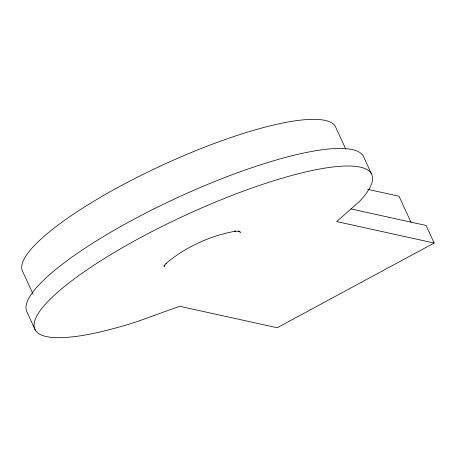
<?xml version="1.0" encoding="UTF-8"?>
<svg xmlns="http://www.w3.org/2000/svg" width="457" height="457" viewBox="0 0 457 457"><rect width="100%" height="100%" fill="white"/><g stroke="black" fill="none" stroke-linecap="round" stroke-linejoin="round"><path stroke-width="0.69" d="M164.543 265.071L163.989 266.437L166.348 263.181M165.857 263.638C185.536 246.9 210.283 235.709 235.669 231.139L234.367 231.156L239.417 231.322L238.497 231.013M434.15 243.027L277.176 327.743L179.692 306.281L137.117 321.614A185.371 40.753 -24.7 0 1 47.539 301.894A185.371 40.753 -24.7 0 1 269.539 182.086A185.371 40.753 -24.7 0 1 359.111 201.805L336.666 221.565L434.15 243.027L426.073 225.467L350.873 208.912M367.651 189.324L399.012 196.23L411.054 222.41M238.537 231.151L240.536 232.327L239.331 231.402M371.347 173.631L363.269 156.066A185.371 40.753 -24.7 0 0 174.694 198.892A185.371 40.753 -24.7 0 0 27.231 312.508L35.309 330.068M345.915 149.416L335.341 126.423A172.38 37.897 -24.7 0 0 159.984 166.251A172.38 37.897 -24.7 0 0 22.85 271.904L33.133 294.251M164.263 265.254L164.531 266.225"/></g></svg>
